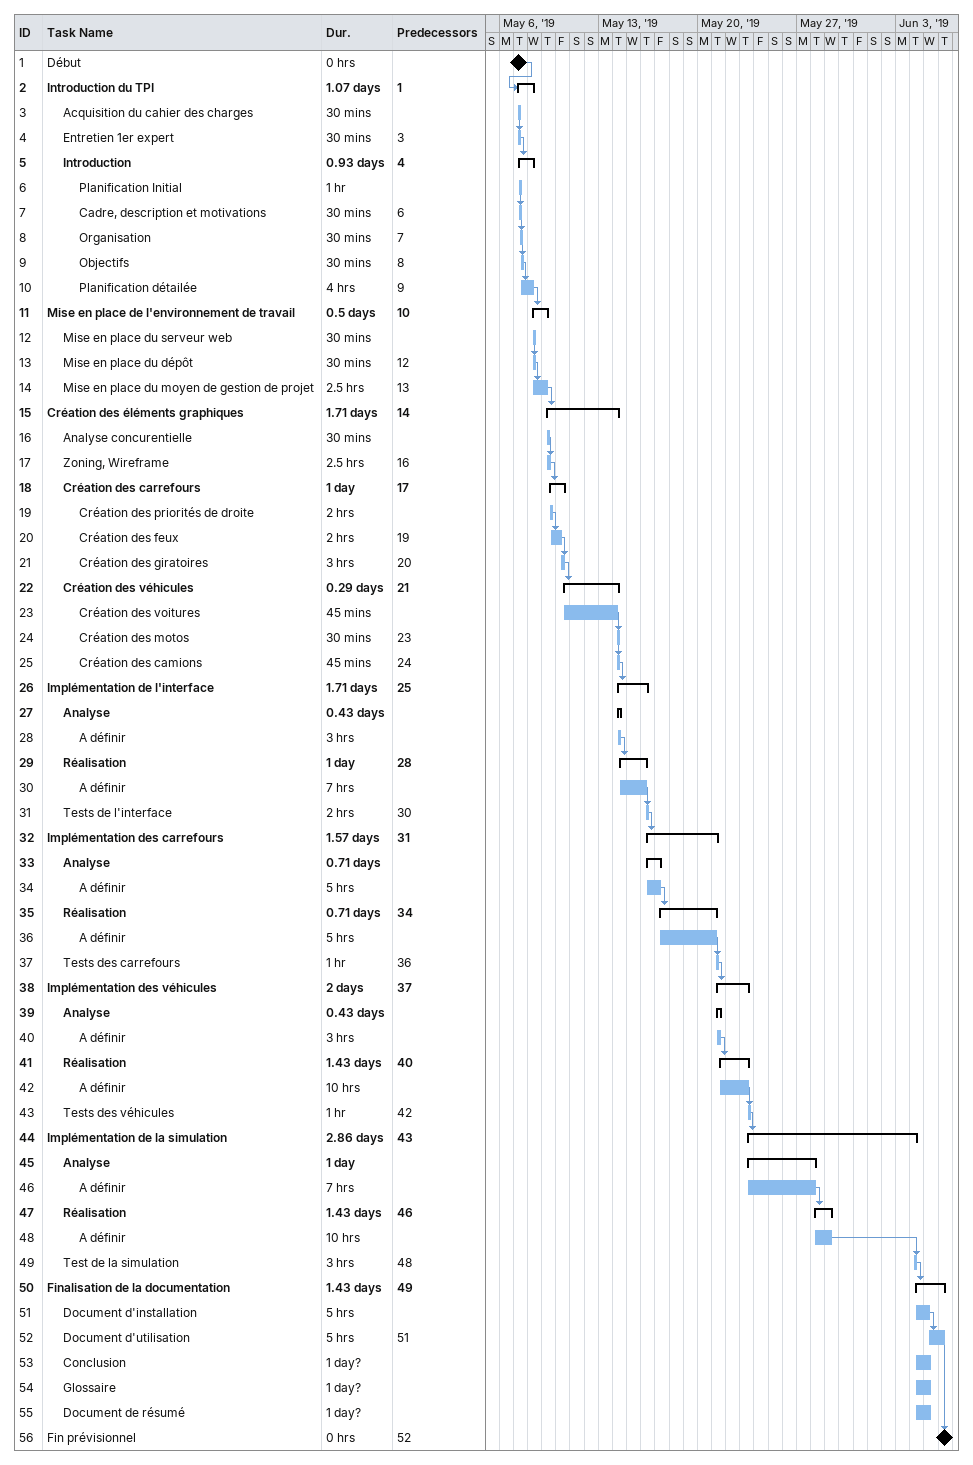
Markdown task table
| ID | Level | Task | Duration | Start | Finish | Predecessors |
|---|---|---|---|---|---|---|
| 1 | 1 | Début | 0h | 2019-05-07 | 2019-05-07 |  |
| 2 | 1 | **Introduction du TPI** | 1.07d | 2019-05-07 | 2019-05-08 | 1 |
| 3 | 2 | Acquisition du cahier des charges | 30min | 2019-05-07 | 2019-05-07 |  |
| 4 | 2 | Entretien 1er expert | 30min | 2019-05-07 | 2019-05-07 | 3 |
| 5 | 2 | **Introduction** | 0.93d | 2019-05-07 | 2019-05-08 | 4 |
| 6 | 3 | Planification Initial | 1h | 2019-05-07 | 2019-05-07 |  |
| 7 | 3 | Cadre, description et motivations | 30min | 2019-05-07 | 2019-05-07 | 6 |
| 8 | 3 | Organisation | 30min | 2019-05-07 | 2019-05-07 | 7 |
| 9 | 3 | Objectifs | 30min | 2019-05-07 | 2019-05-07 | 8 |
| 10 | 3 | Planification détailée | 4h | 2019-05-07 | 2019-05-08 | 9 |
| 11 | 1 | **Mise en place de l'environnement de travail** | 0.5d | 2019-05-08 | 2019-05-09 | 10 |
| 12 | 2 | Mise en place du serveur web | 30min | 2019-05-08 | 2019-05-08 |  |
| 13 | 2 | Mise en place du dépôt | 30min | 2019-05-08 | 2019-05-08 | 12 |
| 14 | 2 | Mise en place du moyen de gestion de projet | 2.5h | 2019-05-08 | 2019-05-09 | 13 |
| 15 | 1 | **Création des éléments graphiques** | 1.71d | 2019-05-09 | 2019-05-14 | 14 |
| 16 | 2 | Analyse concurentielle | 30min | 2019-05-09 | 2019-05-09 |  |
| 17 | 2 | Zoning, Wireframe | 2.5h | 2019-05-09 | 2019-05-09 | 16 |
| 18 | 2 | **Création des carrefours** | 1d | 2019-05-09 | 2019-05-10 | 17 |
| 19 | 3 | Création des priorités de droite | 2h | 2019-05-09 | 2019-05-09 |  |
| 20 | 3 | Création des feux | 2h | 2019-05-09 | 2019-05-10 | 19 |
| 21 | 3 | Création des giratoires | 3h | 2019-05-10 | 2019-05-10 | 20 |
| 22 | 2 | **Création des véhicules** | 0.29d | 2019-05-10 | 2019-05-14 | 21 |
| 23 | 3 | Création des voitures | 45min | 2019-05-10 | 2019-05-14 |  |
| 24 | 3 | Création des motos | 30min | 2019-05-14 | 2019-05-14 | 23 |
| 25 | 3 | Création des camions | 45min | 2019-05-14 | 2019-05-14 | 24 |
| 26 | 1 | **Implémentation de l'interface** | 1.71d | 2019-05-14 | 2019-05-16 | 25 |
| 27 | 2 | **Analyse** | 0.43d | 2019-05-14 | 2019-05-14 |  |
| 28 | 3 | A définir | 3h | 2019-05-14 | 2019-05-14 |  |
| 29 | 2 | **Réalisation** | 1d | 2019-05-14 | 2019-05-16 | 28 |
| 30 | 3 | A définir | 7h | 2019-05-14 | 2019-05-16 |  |
| 31 | 2 | Tests de l'interface | 2h | 2019-05-16 | 2019-05-16 | 30 |
| 32 | 1 | **Implémentation des carrefours** | 1.57d | 2019-05-16 | 2019-05-21 | 31 |
| 33 | 2 | **Analyse** | 0.71d | 2019-05-16 | 2019-05-17 |  |
| 34 | 3 | A définir | 5h | 2019-05-16 | 2019-05-17 |  |
| 35 | 2 | **Réalisation** | 0.71d | 2019-05-17 | 2019-05-21 | 34 |
| 36 | 3 | A définir | 5h | 2019-05-17 | 2019-05-21 |  |
| 37 | 2 | Tests des carrefours | 1h | 2019-05-21 | 2019-05-21 | 36 |
| 38 | 1 | **Implémentation des véhicules** | 2d | 2019-05-21 | 2019-05-23 | 37 |
| 39 | 2 | **Analyse** | 0.43d | 2019-05-21 | 2019-05-21 |  |
| 40 | 3 | A définir | 3h | 2019-05-21 | 2019-05-21 |  |
| 41 | 2 | **Réalisation** | 1.43d | 2019-05-21 | 2019-05-23 | 40 |
| 42 | 3 | A définir | 10h | 2019-05-21 | 2019-05-23 |  |
| 43 | 2 | Tests des véhicules | 1h | 2019-05-23 | 2019-05-23 | 42 |
| 44 | 1 | **Implémentation de la simulation** | 2.86d | 2019-05-23 | 2019-06-04 | 43 |
| 45 | 2 | **Analyse** | 1d | 2019-05-23 | 2019-05-28 |  |
| 46 | 3 | A définir | 7h | 2019-05-23 | 2019-05-28 |  |
| 47 | 2 | **Réalisation** | 1.43d | 2019-05-28 | 2019-05-29 | 46 |
| 48 | 3 | A définir | 10h | 2019-05-28 | 2019-05-29 |  |
| 49 | 2 | Test de la simulation | 3h | 2019-06-04 | 2019-06-04 | 48 |
| 50 | 1 | **Finalisation de la documentation** | 1.43d | 2019-06-04 | 2019-06-06 | 49 |
| 51 | 2 | Document d'installation | 5h | 2019-06-04 | 2019-06-05 |  |
| 52 | 2 | Document d'utilisation | 5h | 2019-06-05 | 2019-06-06 | 51 |
| 53 | 2 | Conclusion | 1d? | 2019-06-04 | 2019-06-05 |  |
| 54 | 2 | Glossaire | 1d? | 2019-06-04 | 2019-06-05 |  |
| 55 | 2 | Document de résumé | 1d? | 2019-06-04 | 2019-06-05 |  |
| 56 | 1 | Fin prévisionnel | 0h | 2019-06-06 | 2019-06-06 | 52 |
